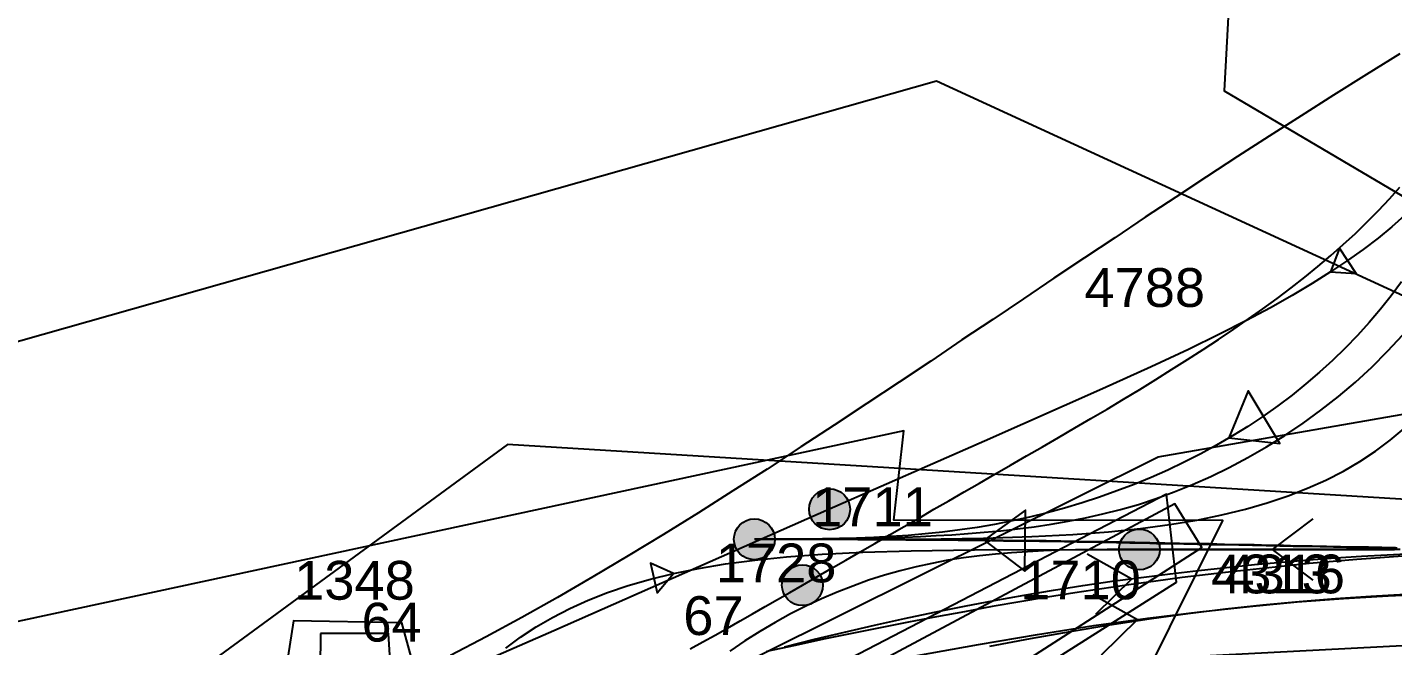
# Model space of a CAD drawing. Header units: millimetres. Extents: x 1508 to 209369, y 3688 to 146097.
# Drawn here: x 152959 to 159641, y 57873 to 60902 of the extents above; entities that cross this region are included whole.
import ezdxf

# ---------------------------------------------------------------- set-up
doc = ezdxf.new("R2010")
doc.units = ezdxf.units.MM
for name, color, linetype, true_color in [('Ndc8_Cluster', 7, 'Continuous', 0x808000), ('Ndc8_ClusterID', 7, 'Continuous', 0x808000), ('Ndc8_Point', 7, 'Continuous', 0x000080), ('Ndc8_PointID', 7, 'Continuous', 0x000080), ('Ndc8_SD2_Forward', 5, 'Continuous', 0x0000ff), ('Ndc8_SD2_ForwardID', 5, 'Continuous', 0x0000ff), ('Ndc8_SD2_Fwd_CurveRight', 7, 'Continuous', 0x800040), ('Ndc8_SD2_JiangCha', 5, 'Continuous', 0x0000ff), ('Ndc8_SD2_JiangChaID', 5, 'Continuous', 0x0000ff), ('Ndc8_SD2_Reverse', 5, 'Continuous', 0x0000ff), ('Ndc8_SD2_ReverseCurve', 5, 'Continuous', 0x0000ff), ('Ndc8_SD2_ReverseID', 5, 'Continuous', 0x0000ff)]:
    doc.layers.add(name, color=color, linetype=linetype, true_color=true_color)
doc.styles.add('Ndc8Style', font='arial.ttf', dxfattribs={"height": 0.2})

msp = doc.modelspace()

# ---------------------------------------------------------------- hatches: boundary and pattern name
at = {"layer": 'Ndc8_Point'}
h = msp.add_hatch(color=256, dxfattribs=at)
edge = h.paths.add_edge_path(flags=0)
edge.add_arc((156885, 58541), 100, 0, 360)
h = msp.add_hatch(color=256, dxfattribs=at)
edge = h.paths.add_edge_path(flags=0)
edge.add_arc((156517, 58394), 100, 0, 360)
h = msp.add_hatch(color=256, dxfattribs=at)
edge = h.paths.add_edge_path(flags=0)
edge.add_arc((158401, 58344), 100, 0, 360)
h = msp.add_hatch(color=256, dxfattribs=at)
edge = h.paths.add_edge_path(flags=0)
edge.add_arc((156752, 58169), 100, 0, 360)

# ---------------------------------------------------------------- linework, layer by layer
at = {"layer": 'Ndc8_Cluster'}
for points in [[(161658, 73572), (168025, 73617), (168612, 61877), (167536, 58584), (178352, 58674), (178234, 57898), (167391, 57631), (158504, 57658), (156025, 56283), (154949, 53439), (154129, 53538), (154214, 56665), (158493, 58797), (163016, 59586), (162103, 66038)], [(159293, 69382), (158816, 60591), (160777, 59433), (162660, 59927), (161485, 61091), (161450, 69417)], [(149537, 58404), (146829, 57489), (146826, 16554), (167060, 16960), (167340, 57062), (162737, 58184), (157408, 60638), (157408, 60638), (157408, 60638)], [(150144, 57396), (150314, 56091), (154880, 52723), (156733, 54303), (158809, 58486), (157200, 58487), (157249, 58925)], [(150235, 56879), (150241, 56814), (150742, 56808), (152913, 56840), (158527, 57813), (161383, 57962), (178835, 57983), (178534, 58615), (161014, 58509), (155309, 58858), (152793, 57015), (151732, 56892), (150729, 56875)], [(153314, 55621), (153237, 17442), (159717, 17319), (159585, 55859), (155453, 55679), (155305, 56105), (158582, 58184), (158534, 58615), (155109, 56833), (154791, 57985), (154262, 57994), (153898, 55663)], [(154394, 57933), (154034, 19868), (155009, 19869), (154742, 55801), (158706, 58354), (158574, 58567), (154811, 56554), (154727, 57932)]]:
    msp.add_lwpolyline(points, close=True, dxfattribs=at)
at = {"layer": 'Ndc8_Point'}
for centre in [(156885, 58541), (156517, 58394), (158401, 58344), (156752, 58169)]:
    msp.add_circle(centre, 100, dxfattribs=at)
at = {"layer": 'Ndc8_SD2_Forward'}
for points in [[(157642, 58389), (157840, 58237), (157844, 58537), (157642, 58389)], [(159655, 58352), (159588, 58353), (159522, 58355), (159454, 58356), (159386, 58357), (159317, 58358), (159317, 58358), (159247, 58360), (159177, 58361), (159106, 58363), (159034, 58364), (158962, 58366), (158890, 58367), (158817, 58369), (158745, 58371), (158671, 58372), (158598, 58374), (158525, 58375), (158452, 58377), (158379, 58378), (158306, 58380), (158306, 58380), (158233, 58381), (158160, 58382), (158088, 58383), (158016, 58385), (157945, 58386), (157874, 58387), (157804, 58387), (157734, 58388), (157666, 58389), (157598, 58390), (157530, 58390), (157464, 58391), (157399, 58392), (157335, 58392), (157335, 58392), (157272, 58392), (157210, 58393), (157148, 58393), (157088, 58393), (157029, 58393), (156970, 58394), (156912, 58394), (156855, 58394), (156798, 58394), (156741, 58394), (156685, 58394), (156629, 58394), (156573, 58394), (156517, 58394)], [(158401, 58344), (158463, 58344), (158526, 58344), (158588, 58344), (158651, 58344), (158713, 58344), (158776, 58344), (158838, 58344), (158900, 58344), (158963, 58344), (159025, 58344), (159088, 58344), (159150, 58344), (159212, 58344), (159275, 58344), (159275, 58344), (159337, 58344), (159400, 58344), (159462, 58344), (159524, 58344), (159587, 58344), (159649, 58344)], [(159689, 58311), (159579, 58303), (159466, 58295), (159350, 58285), (159232, 58275), (159112, 58263), (158989, 58250), (158865, 58236), (158738, 58222), (158610, 58206), (158481, 58189), (158350, 58171), (158218, 58151), (158085, 58131), (157951, 58110), (157951, 58110), (157816, 58087), (157681, 58064), (157545, 58039), (157408, 58014), (157271, 57988), (157133, 57960), (156994, 57932), (156855, 57904), (156716, 57874), (156576, 57844)], [(159704, 58123), (159533, 58114), (159360, 58102), (159183, 58088), (159005, 58072), (158823, 58052), (158638, 58029), (158638, 58029), (158449, 58003), (158257, 57974), (158063, 57941), (157866, 57906), (157667, 57869)]]:
    msp.add_lwpolyline(points, dxfattribs=at)
at = {"layer": 'Ndc8_SD2_Fwd_CurveRight'}
for points in [[(159698, 59979), (159636, 59924), (159569, 59869), (159497, 59814), (159420, 59759), (159337, 59703), (159247, 59646), (159149, 59588), (159043, 59528), (158925, 59465), (158793, 59398), (158641, 59324), (158459, 59239), (158221, 59131), (157643, 58875), (157643, 58875), (156885, 58541)], [(159337, 59703), (159462, 59695), (159380, 59820), (159337, 59703)], [(156885, 58541), (155536, 57946), (155006, 57713)], [(155301, 57861), (155373, 57915), (155449, 57965), (155529, 58011), (155614, 58055), (155704, 58095), (155799, 58133), (155900, 58167), (156008, 58198), (156122, 58226), (156244, 58251), (156376, 58273), (156519, 58292), (156675, 58308), (156849, 58321), (157048, 58331), (157284, 58338), (157594, 58343), (158341, 58344), (158341, 58344), (158401, 58344)], [(156122, 58226), (156008, 58277), (156041, 58131), (156122, 58226)]]:
    msp.add_lwpolyline(points, dxfattribs=at)
at = {"layer": 'Ndc8_SD2_JiangCha'}
for points in [[(159675, 60771), (159512, 60670), (159351, 60569), (159192, 60468), (159192, 60468), (159036, 60368), (158882, 60268), (158730, 60169), (158579, 60070), (158430, 59971), (158281, 59871), (158132, 59772), (157983, 59672), (157834, 59572), (157684, 59471), (157533, 59370), (157380, 59267), (157225, 59164), (157067, 59059), (157067, 59059), (156907, 58953), (156744, 58846), (156579, 58738), (156412, 58631), (156243, 58524), (156072, 58417), (155900, 58313), (155727, 58210), (155554, 58109), (155379, 58011), (155204, 57916), (155030, 57824)], [(159684, 59655), (159634, 59587), (159581, 59521), (159526, 59456), (159468, 59392), (159408, 59330), (159346, 59270), (159282, 59212), (159216, 59155), (159148, 59100), (159078, 59047), (159006, 58996), (158932, 58947), (158857, 58900), (158857, 58900), (158779, 58855), (158701, 58813), (158621, 58772), (158540, 58733), (158458, 58697), (158375, 58663), (158291, 58631), (158206, 58601), (158121, 58573), (158035, 58547), (157950, 58524), (157864, 58503), (157778, 58484), (157692, 58467), (157692, 58467), (157607, 58452), (157522, 58440), (157437, 58429), (157353, 58421), (157269, 58413), (157185, 58408), (157101, 58403), (157017, 58400), (156934, 58397), (156850, 58396), (156767, 58395), (156683, 58394), (156600, 58394), (156517, 58394)], [(158839, 58890), (159088, 58863), (158934, 59121), (158839, 58890)]]:
    msp.add_lwpolyline(points, dxfattribs=at)
at = {"layer": 'Ndc8_SD2_Reverse'}
for points in [[(156752, 58169), (156823, 58210), (156893, 58251), (156964, 58292), (157035, 58333), (157107, 58374), (157178, 58415), (157250, 58457), (157323, 58498), (157396, 58541), (157469, 58583), (157544, 58626), (157619, 58669), (157694, 58713), (157771, 58757), (157771, 58757), (157849, 58802), (157927, 58847), (158006, 58893), (158085, 58939), (158164, 58985), (158244, 59032), (158323, 59080), (158403, 59128), (158481, 59176), (158559, 59225), (158637, 59274), (158713, 59323), (158789, 59373), (158863, 59423), (158863, 59423), (158935, 59473), (159006, 59523), (159076, 59574), (159144, 59626), (159210, 59678), (159275, 59730), (159338, 59784), (159399, 59838), (159458, 59892), (159516, 59948), (159571, 60004), (159625, 60061), (159676, 60119)], [(156517, 58394), (156558, 58394), (156599, 58394), (156640, 58394), (156681, 58394), (156722, 58394), (156764, 58394), (156806, 58394), (156848, 58394), (156891, 58394), (156935, 58394), (156979, 58394), (157023, 58393), (157069, 58393), (157115, 58393), (157115, 58393), (157162, 58393), (157209, 58393), (157258, 58392), (157307, 58392), (157358, 58391), (157409, 58391), (157461, 58391), (157514, 58390), (157568, 58390), (157623, 58389), (157679, 58388), (157736, 58387), (157793, 58387), (157852, 58386), (157852, 58386), (157912, 58385), (157973, 58384), (158034, 58383), (158097, 58382), (158160, 58381), (158224, 58379), (158289, 58378), (158354, 58377), (158419, 58376), (158485, 58374), (158552, 58373), (158618, 58372), (158685, 58370), (158752, 58369), (158752, 58369), (158820, 58368), (158887, 58366), (158954, 58365), (159021, 58364), (159088, 58362), (159154, 58361), (159220, 58360), (159286, 58359), (159351, 58357), (159415, 58356), (159478, 58355), (159541, 58354), (159603, 58353), (159663, 58352)], [(156664, 57867), (156811, 57904), (156958, 57939), (157105, 57973), (157252, 58006), (157399, 58037), (157399, 58037), (157545, 58066), (157691, 58094), (157837, 58120), (157981, 58144), (158125, 58167), (158268, 58188), (158410, 58207), (158551, 58225), (158690, 58241), (158828, 58256), (158964, 58270), (159098, 58282), (159230, 58293), (159360, 58303), (159360, 58303), (159488, 58311), (159614, 58318), (159738, 58324)], [(158146, 58323), (158364, 58201), (158186, 58026)], [(156203, 57857), (156264, 57891), (156325, 57925), (156386, 57959), (156447, 57994), (156508, 58029), (156569, 58064), (156630, 58099), (156691, 58134), (156752, 58169)], [(157313, 57824), (157613, 57879), (157902, 57928), (157902, 57928), (158178, 57971), (158443, 58008), (158697, 58039), (158940, 58065), (159174, 58087), (159400, 58104), (159619, 58117), (159831, 58127)], [(158174, 58123), (158392, 58001), (158214, 57826)]]:
    msp.add_lwpolyline(points, dxfattribs=at)
at = {"layer": 'Ndc8_SD2_ReverseCurve'}
for points in [[(156517, 58394), (156590, 58394), (156662, 58394), (156735, 58394), (156808, 58395), (156881, 58395), (156955, 58396), (157029, 58397), (157103, 58399), (157178, 58401), (157254, 58404), (157330, 58408), (157407, 58412), (157484, 58416), (157563, 58422), (157563, 58422), (157642, 58428), (157723, 58436), (157804, 58445), (157886, 58455), (157969, 58468), (158053, 58482), (158137, 58499), (158222, 58518), (158309, 58540), (158396, 58565), (158483, 58594), (158572, 58626), (158661, 58662), (158751, 58701), (158751, 58701), (158841, 58746), (158932, 58794), (159023, 58846), (159113, 58902), (159202, 58962), (159289, 59026), (159375, 59093), (159458, 59163), (159539, 59237), (159616, 59315), (159690, 59395)], [(156517, 58394), (156577, 58394), (157327, 58395), (157638, 58400), (157875, 58407), (158075, 58417), (158250, 58431), (158407, 58447), (158550, 58466), (158682, 58488), (158805, 58513), (158920, 58541), (159027, 58572), (159129, 58606), (159224, 58644), (159314, 58684), (159400, 58728), (159480, 58775), (159557, 58825), (159629, 58879), (159697, 58936)], [(159252, 58194), (159052, 58344), (159252, 58494)], [(158401, 58344), (158323, 58344), (158244, 58344), (158166, 58343), (158088, 58342), (158010, 58340), (157932, 58337), (157853, 58333), (157775, 58328), (157697, 58321), (157619, 58313), (157541, 58303), (157463, 58291), (157386, 58276), (157308, 58259), (157308, 58259), (157230, 58240), (157153, 58218), (157075, 58193), (156998, 58165), (156922, 58135), (156845, 58102), (156769, 58067), (156694, 58028), (156618, 57987), (156544, 57943), (156470, 57896), (156397, 57846)], [(159678, 58344), (159595, 58344), (159512, 58344), (159431, 58344), (159352, 58344), (159275, 58344), (159200, 58344), (159200, 58344), (159129, 58344), (159061, 58344), (158996, 58344), (158934, 58344), (158874, 58344), (158816, 58344), (158760, 58344), (158705, 58344), (158652, 58344), (158601, 58344), (158550, 58344), (158500, 58344), (158450, 58344), (158401, 58344)]]:
    msp.add_lwpolyline(points, dxfattribs=at)

# ---------------------------------------------------------------- texts
at = {"layer": 'Ndc8_ClusterID', "style": 'Ndc8Style'}
msp.add_text('64', height=190, dxfattribs=at).set_placement((154594, 57893))
at = {"layer": 'Ndc8_PointID', "style": 'Ndc8Style'}
for s, p in [('1711', (156800, 58458)), ('1728', (156328, 58183)), ('1348', (154265, 58098)), ('1710', (157818, 58100)), ('67', (156169, 57925))]:
    msp.add_text(s, height=190, dxfattribs=at).set_placement(p)
at = {"layer": 'Ndc8_SD2_ForwardID', "style": 'Ndc8Style'}
msp.add_text('4316', height=190, dxfattribs=at).set_placement((158817, 58129))
at = {"layer": 'Ndc8_SD2_JiangChaID', "style": 'Ndc8Style'}
msp.add_text('4788', height=190, dxfattribs=at).set_placement((158132, 59532))
at = {"layer": 'Ndc8_SD2_ReverseID', "style": 'Ndc8Style'}
msp.add_text('4313', height=190, dxfattribs=at).set_placement((158752, 58129))

doc.saveas('drawing.dxf')
